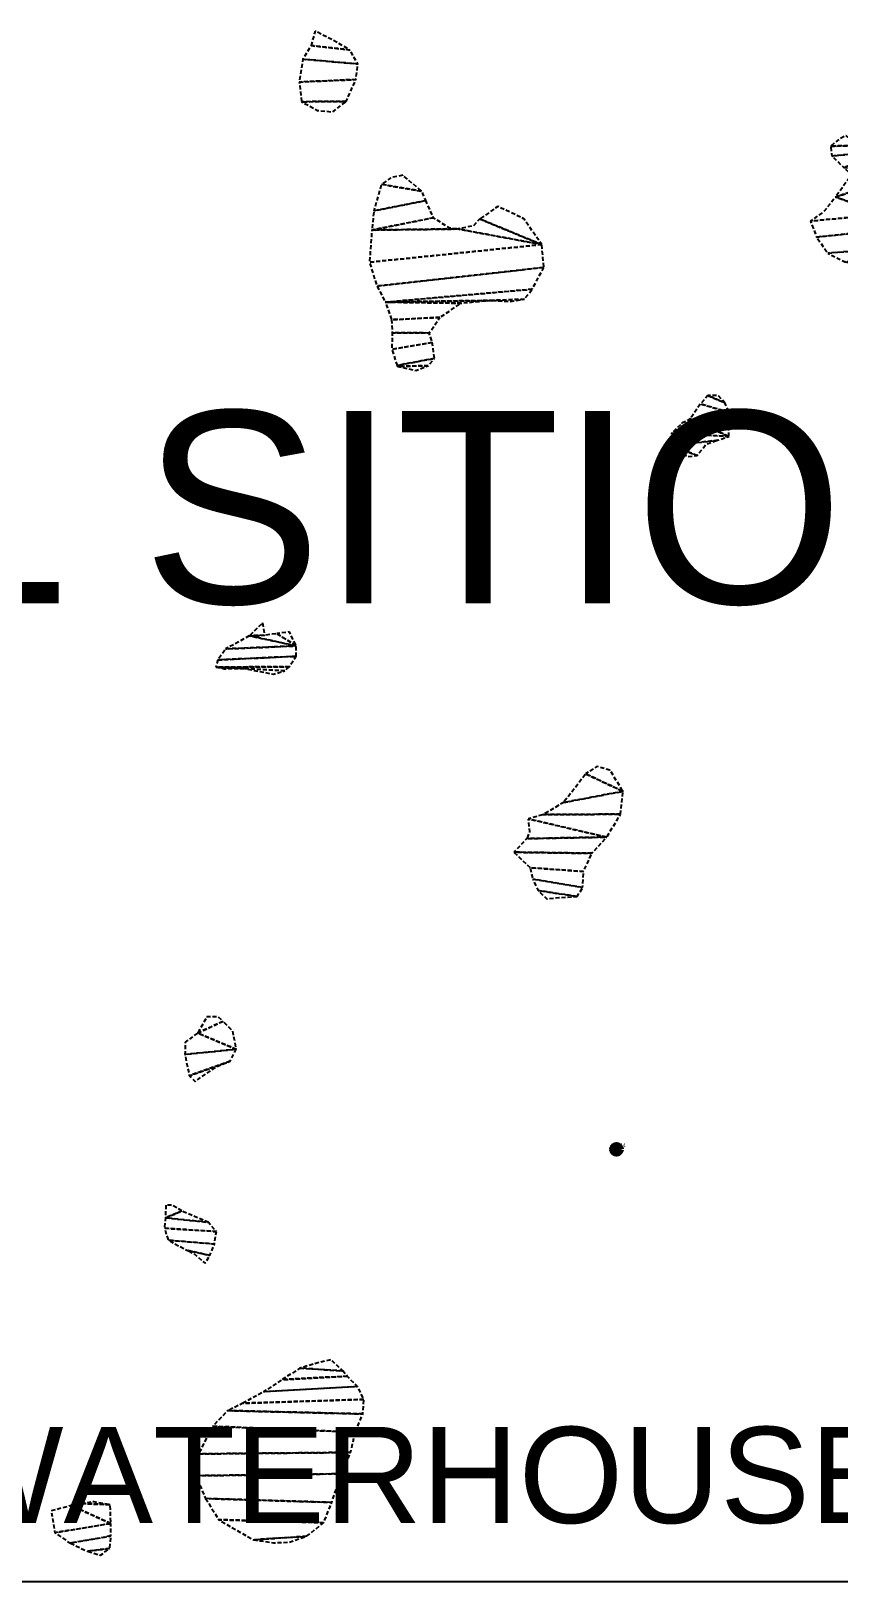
# Model space of a CAD drawing. Header units: metres. Extents: x 615852 to 659911, y 1301217 to 1325118.
# Drawn here: x 619641.7 to 619692.1, y 1315014.7 to 1315111.5 of the extents above; entities that cross this region are included whole.
import ezdxf

# ---------------------------------------------------------------- set-up
doc = ezdxf.new("R2010")
doc.units = ezdxf.units.M
doc.header["$PDMODE"] = 32
doc.header["$PDSIZE"] = 0.5
doc.linetypes.add('HIDDEN', pattern=[0.375, 0.25, -0.125])
doc.layers.add('3', color=7, linetype='Continuous')
doc.layers.add('TEXTO 2', color=7, linetype='Continuous')
doc.layers.add('Point', color=5, linetype='Continuous', lineweight=100)
doc.layers.add('Point_Name', color=1, linetype='Continuous', lineweight=100)
doc.styles.add('PI', font='arial.ttf', dxfattribs={"height": 0.4})
doc.styles.get("Standard").update_dxf_attribs({"font": 'arial.ttf'})

msp = doc.modelspace()

# ---------------------------------------------------------------- linework, layer by layer
msp.add_line((620054.73869, 1315014.74193), (619584.56393, 1315014.74193))
at = {"layer": 'Point'}
msp.add_point((619678.21206, 1315041.72854, 1.40133), dxfattribs=at)

# ---------------------------------------------------------------- texts
at = {"layer": 'Point_Name'}
msp.add_text('p44', height=0.25, dxfattribs=at).set_placement((619678.21206, 1315041.85354, -17.62049))
at = {"layer": 'TEXTO 2', "color": 5, "style": 'PI'}
msp.add_text('EL SITIO', height=12, dxfattribs=at).set_placement((619623.46386, 1315075.77811))
at = {"layer": 'TEXTO 2', "style": 'PI'}
msp.add_text('WATERHOUSE ISLAND', height=6, dxfattribs=at).set_placement((619635.79976, 1315018.41695))

# ---------------------------------------------------------------- meshes
at = {"layer": '3', "color": 30, "linetype": 'HIDDEN'}
mesh = msp.add_polyface(dxfattribs=at)
corners = [(619661.58445, 1315110.30053), (619659.1542, 1315110.57679), (619662.0758, 1315109.4292), (619658.64145, 1315109.73146), (619661.95258, 1315108.45683), (619658.42393, 1315108.30507), (619661.34603, 1315107.09275), (619658.56143, 1315107.07516), (619660.54441, 1315110.90937), (619660.50835, 1315106.4397), (619659.56872, 1315106.53093), (619659.4074, 1315111.4852)]
mesh.append_faces([[corners[k] for k in face] for face in [(1, 0, 8, 11), (6, 7, 10, 9)]], dxfattribs={"vtx0": -1, "color": 30})
mesh.append_faces([[corners[k] for k in face] for face in [(0, 1, 3, 2), (2, 3, 5, 4), (4, 5, 7, 6)]], dxfattribs={"vtx0": -1, "vtx2": -1, "color": 30})
mesh = msp.add_polyface(dxfattribs=at)
corners = [(619693.38848, 1315104.347), (619691.57535, 1315104.3033), (619693.74756, 1315103.89592), (619691.64416, 1315103.68834), (619694.55875, 1315103.64183), (619692.39342, 1315102.9805), (619695.9585, 1315102.48469), (619691.88716, 1315101.13119), (619694.9056, 1315100.04897), (619690.31015, 1315099.63153), (619694.32938, 1315099.00906), (619690.70517, 1315098.62997), (619694.4986, 1315097.87651), (619691.39161, 1315097.6302), (619693.98521, 1315097.1284), (619692.46363, 1315097.08635), (619695.46588, 1315103.55034), (619695.54437, 1315101.41331), (619693.33866, 1315096.96236), (619691.14823, 1315100.21972), (619692.88197, 1315102.53018), (619692.1229, 1315104.76011), (619692.54263, 1315104.95711)]
mesh.append_faces([[corners[k] for k in face] for face in [(1, 0, 22, 21), (14, 15, 18)]], dxfattribs={"vtx0": -1, "color": 30})
mesh.append_faces([[corners[k] for k in face] for face in [(4, 5, 6, 16), (6, 7, 8, 17)]], dxfattribs={"vtx0": -1, "vtx1": -1, "color": 30})
mesh.append_faces([[corners[k] for k in face] for face in [(0, 1, 3, 2), (2, 3, 5, 4), (8, 9, 11, 10), (10, 11, 13, 12), (12, 13, 15, 14)]], dxfattribs={"vtx0": -1, "vtx2": -1, "color": 30})
mesh.append_faces([[corners[k] for k in face] for face in [(6, 5, 20, 7), (8, 7, 19, 9)]], dxfattribs={"vtx0": -1, "vtx3": -1, "color": 30})
mesh = msp.add_polyface(dxfattribs=at)
corners = [(619673.54618, 1315098.16576), (619669.68266, 1315099.76086), (619668.32661, 1315099.13687), (619662.80275, 1315097.06176), (619673.68481, 1315096.74154), (619663.26569, 1315095.57484), (619672.94881, 1315095.37669), (619663.79017, 1315094.57417), (619670.52468, 1315094.68121), (619668.51826, 1315094.50677), (619667.19623, 1315093.62397), (619664.18582, 1315093.47539), (619666.52253, 1315092.64802), (619664.22341, 1315092.66599), (619666.72055, 1315092.06633), (619664.19767, 1315091.62939), (619666.85651, 1315091.06324), (619664.52783, 1315090.62745), (619666.47092, 1315090.60732), (619664.5607, 1315090.56297), (619666.07718, 1315101.48708), (619663.5487, 1315101.92453), (619666.30769, 1315100.90552), (619663.07366, 1315100.2698), (619666.80019, 1315099.83987), (619662.95184, 1315099.07073), (619672.46714, 1315094.7583), (619664.16123, 1315102.34949), (619664.87277, 1315102.48355), (619667.77575, 1315099.19828), (619669.29682, 1315099.3373), (619670.81088, 1315100.54516), (619672.43491, 1315099.77807), (619671.59365, 1315094.62323), (619669.58607, 1315094.61062), (619665.69567, 1315090.31093)]
mesh.append_faces([[corners[k] for k in face] for face in [(1, 0, 32, 31), (18, 19, 35), (21, 20, 28, 27), (26, 8, 33)]], dxfattribs={"vtx0": -1, "color": 30})
mesh.append_faces([[corners[k] for k in face] for face in [(8, 7, 9, 34), (24, 25, 2, 29)]], dxfattribs={"vtx0": -1, "vtx1": -1, "color": 30})
mesh.append_faces([[corners[k] for k in face] for face in [(6, 7, 8, 26)]], dxfattribs={"vtx0": -1, "vtx1": -1, "vtx2": -1, "color": 30})
mesh.append_faces([[corners[k] for k in face] for face in [(0, 2, 25, 3)]], dxfattribs={"vtx0": -1, "vtx1": -1, "vtx3": -1, "color": 30})
mesh.append_faces([[corners[k] for k in face] for face in [(0, 3, 5, 4), (4, 5, 7, 6), (9, 7, 11, 10), (10, 11, 13, 12), (12, 13, 15, 14), (14, 15, 17, 16), (16, 17, 19, 18), (20, 21, 23, 22), (22, 23, 25, 24)]], dxfattribs={"vtx0": -1, "vtx2": -1, "color": 30})
mesh.append_faces([[corners[k] for k in face] for face in [(0, 1, 30, 2)]], dxfattribs={"vtx0": -1, "vtx3": -1, "color": 30})
mesh = msp.add_polyface(dxfattribs=at)
corners = [(619684.97527, 1315088.29469), (619683.90376, 1315088.74131), (619685.23802, 1315087.71338), (619683.45382, 1315088.22027), (619685.21546, 1315086.19104), (619682.81198, 1315087.30944), (619681.65216, 1315086.3953), (619684.53693, 1315085.96002), (619681.62477, 1315085.61788), (619683.24777, 1315085.01261), (619684.55146, 1315088.74539), (619683.82603, 1315085.72887), (619682.66532, 1315084.94419), (619682.17792, 1315085.20031), (619682.29578, 1315087.01471)]
mesh.append_faces([[corners[k] for k in face] for face in [(1, 0, 10), (9, 8, 13, 12)]], dxfattribs={"vtx0": -1, "color": 30})
mesh.append_faces([[corners[k] for k in face] for face in [(7, 8, 9, 11)]], dxfattribs={"vtx0": -1, "vtx1": -1, "color": 30})
mesh.append_faces([[corners[k] for k in face] for face in [(0, 1, 3, 2), (2, 3, 5, 4), (4, 6, 8, 7)]], dxfattribs={"vtx0": -1, "vtx2": -1, "color": 30})
mesh.append_faces([[corners[k] for k in face] for face in [(4, 5, 14, 6)]], dxfattribs={"vtx0": -1, "vtx3": -1, "color": 30})
mesh = msp.add_polyface(dxfattribs=at)
corners = [(619658.22872, 1315073.13103), (619657.0257, 1315073.90068), (619655.31044, 1315073.76039), (619653.82607, 1315072.94143), (619658.23292, 1315072.48334), (619653.34479, 1315072.25818), (619657.78375, 1315071.83271), (619653.21813, 1315071.80404), (619657.52636, 1315071.572), (619655.06438, 1315071.71841), (619656.28154, 1315073.79887), (619657.8021, 1315074.00275), (619656.8152, 1315071.37321), (619655.48603, 1315071.62398), (619653.73688, 1315071.71012), (619654.37464, 1315073.23629), (619656.14711, 1315074.57539)]
mesh.append_faces([[corners[k] for k in face] for face in [(1, 0, 11), (8, 9, 13, 12), (9, 7, 14), (2, 10, 16)]], dxfattribs={"vtx0": -1, "color": 30})
mesh.append_faces([[corners[k] for k in face] for face in [(6, 7, 9, 8)]], dxfattribs={"vtx0": -1, "vtx1": -1, "vtx2": -1, "color": 30})
mesh.append_faces([[corners[k] for k in face] for face in [(0, 3, 5, 4), (4, 5, 7, 6)]], dxfattribs={"vtx0": -1, "vtx2": -1, "color": 30})
mesh.append_faces([[corners[k] for k in face] for face in [(0, 1, 10, 2)]], dxfattribs={"vtx0": -1, "vtx2": -1, "vtx3": -1, "color": 30})
mesh.append_faces([[corners[k] for k in face] for face in [(0, 2, 15, 3)]], dxfattribs={"vtx0": -1, "vtx3": -1, "color": 30})
mesh = msp.add_polyface(dxfattribs=at)
corners = [(619678.62213, 1315064.06121), (619676.28377, 1315065.14776), (619674.90286, 1315063.3577), (619678.46935, 1315062.6352), (619673.61244, 1315062.60462), (619677.60427, 1315061.20473), (619672.70747, 1315062.33983), (619672.61827, 1315061.10865), (619676.67177, 1315060.19489), (619671.81409, 1315060.26141), (619676.16093, 1315059.05814), (619672.82419, 1315059.29616), (619676.10257, 1315058.05365), (619672.9906, 1315058.58475), (619675.74998, 1315057.50088), (619673.31898, 1315057.87423), (619673.87276, 1315057.35957), (619674.61705, 1315057.42901), (619677.8042, 1315065.384), (619676.99327, 1315065.60559), (619675.70589, 1315064.36677), (619672.77742, 1315061.53068)]
mesh.append_faces([[corners[k] for k in face] for face in [(1, 0, 18, 19), (14, 15, 16, 17)]], dxfattribs={"vtx0": -1, "color": 30})
mesh.append_faces([[corners[k] for k in face] for face in [(0, 2, 4, 3), (3, 4, 6, 5), (5, 7, 9, 8), (8, 9, 11, 10), (10, 11, 13, 12), (12, 13, 15, 14)]], dxfattribs={"vtx0": -1, "vtx2": -1, "color": 30})
mesh.append_faces([[corners[k] for k in face] for face in [(0, 1, 20, 2), (5, 6, 21, 7)]], dxfattribs={"vtx0": -1, "vtx3": -1, "color": 30})
mesh = msp.add_polyface(dxfattribs=at)
corners = [(619653.65889, 1315049.71205), (619652.08125, 1315048.98178), (619654.48792, 1315047.97309), (619651.28739, 1315047.6451), (619654.10806, 1315047.22409), (619651.56148, 1315046.32077), (619652.65224, 1315049.992), (619653.36429, 1315050.00016), (619654.28072, 1315049.10398), (619653.33472, 1315046.92387), (619651.92146, 1315045.9687), (619651.31084, 1315048.42251)]
mesh.append_faces([[corners[k] for k in face] for face in [(1, 0, 7, 6), (4, 5, 10, 9)]], dxfattribs={"vtx0": -1, "color": 30})
mesh.append_faces([[corners[k] for k in face] for face in [(0, 1, 2, 8)]], dxfattribs={"vtx0": -1, "vtx1": -1, "color": 30})
mesh.append_faces([[corners[k] for k in face] for face in [(2, 3, 5, 4)]], dxfattribs={"vtx0": -1, "vtx2": -1, "color": 30})
mesh.append_faces([[corners[k] for k in face] for face in [(2, 1, 11, 3)]], dxfattribs={"vtx0": -1, "vtx3": -1, "color": 30})
mesh = msp.add_polyface(dxfattribs=at)
corners = [(619651.10441, 1315037.88093), (619650.071, 1315037.45342), (619652.72793, 1315037.1787), (619653.24973, 1315036.59891), (619650.01034, 1315036.80534), (619653.12524, 1315035.82086), (619650.24175, 1315036.06182), (619652.8384, 1315035.10652), (619651.444, 1315035.42164), (619650.09814, 1315038.26333), (619650.51928, 1315038.23352), (619651.75389, 1315037.59359), (619652.55004, 1315034.61886), (619651.83379, 1315035.22974)]
mesh.append_faces([[corners[k] for k in face] for face in [(1, 0, 10, 9), (7, 8, 13, 12)]], dxfattribs={"vtx0": -1, "color": 30})
mesh.append_faces([[corners[k] for k in face] for face in [(0, 1, 2, 11)]], dxfattribs={"vtx0": -1, "vtx1": -1, "color": 30})
mesh.append_faces([[corners[k] for k in face] for face in [(2, 1, 4, 3), (3, 4, 6, 5), (5, 6, 8, 7)]], dxfattribs={"vtx0": -1, "vtx2": -1, "color": 30})
mesh = msp.add_polyface(dxfattribs=at)
corners = [(619661.14177, 1315027.90397), (619658.45299, 1315028.08134), (619661.40287, 1315027.58171), (619657.35663, 1315027.36203), (619662.05464, 1315026.93809), (619656.19579, 1315026.60972), (619662.44839, 1315026.13086), (619654.9051, 1315025.88913), (619662.38939, 1315025.22372), (619653.96904, 1315025.42977), (619661.91104, 1315024.08709), (619653.00393, 1315024.45216), (619661.62764, 1315022.82215), (619652.14063, 1315022.73015), (619661.05334, 1315021.49069), (619651.9551, 1315021.36874), (619660.4496, 1315019.7056), (619652.57948, 1315019.94758), (619659.93965, 1315018.43925), (619653.39754, 1315018.62478), (619658.87655, 1315017.59048), (619655.54261, 1315017.37526), (619657.81026, 1315017.22757), (619656.80666, 1315017.18883), (619659.58426, 1315028.41239), (619660.39252, 1315028.61181)]
mesh.append_faces([[corners[k] for k in face] for face in [(1, 0, 25, 24), (20, 21, 23, 22)]], dxfattribs={"vtx0": -1, "color": 30})
mesh.append_faces([[corners[k] for k in face] for face in [(0, 1, 3, 2), (2, 3, 5, 4), (4, 5, 7, 6), (6, 7, 9, 8), (8, 9, 11, 10), (10, 11, 13, 12), (12, 13, 15, 14), (14, 15, 17, 16), (16, 17, 19, 18), (18, 19, 21, 20)]], dxfattribs={"vtx0": -1, "vtx2": -1, "color": 30})
mesh = msp.add_polyface(dxfattribs=at)
corners = [(619646.62391, 1315019.55384), (619644.84238, 1315019.63985), (619646.66379, 1315018.38816), (619644.19558, 1315019.50618), (619643.17032, 1315017.81564), (619646.66876, 1315017.61087), (619644.11352, 1315017.1738), (619646.609, 1315016.83319), (619645.18528, 1315016.66232), (619645.61891, 1315019.74179), (619646.02883, 1315016.40849), (619642.93496, 1315019.17436)]
mesh.append_faces([[corners[k] for k in face] for face in [(1, 0, 9), (7, 8, 10)]], dxfattribs={"vtx0": -1, "color": 30})
mesh.append_faces([[corners[k] for k in face] for face in [(0, 1, 3, 2), (2, 4, 6, 5), (5, 6, 8, 7)]], dxfattribs={"vtx0": -1, "vtx2": -1, "color": 30})
mesh.append_faces([[corners[k] for k in face] for face in [(2, 3, 11, 4)]], dxfattribs={"vtx0": -1, "vtx3": -1, "color": 30})

doc.saveas('drawing.dxf')
